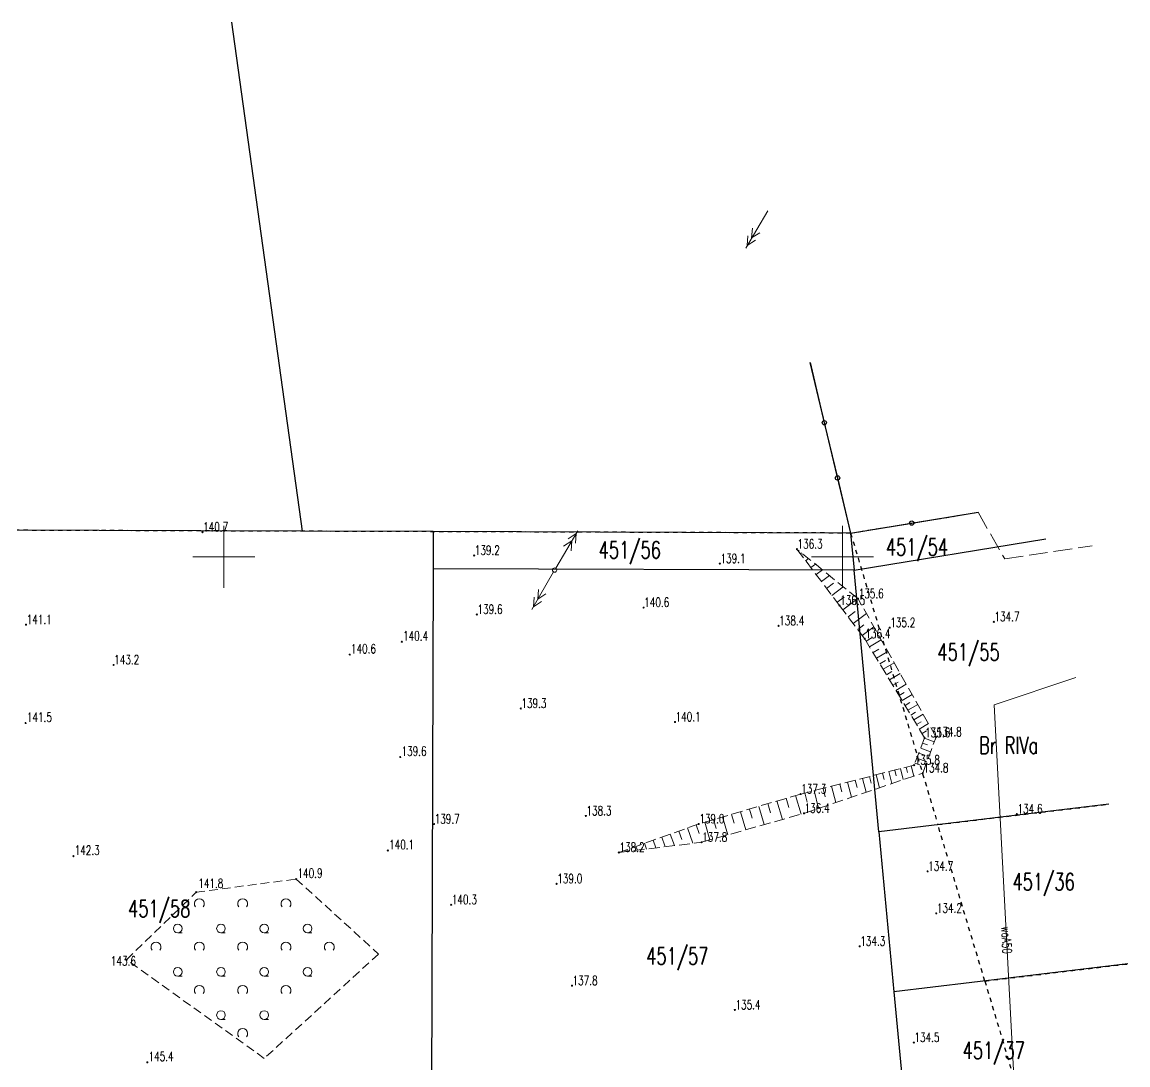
# Model space of a CAD drawing. Header units: metres. Extents: x 7583802 to 7586368, y 5958992 to 5960558.
# Drawn here: x 7585567.4 to 7585746.1, y 5960117.9 to 5960286.5 of the extents above; entities that cross this region are included whole.
import ezdxf
from ezdxf.enums import TextEntityAlignment as Align

# ---------------------------------------------------------------- set-up
doc = ezdxf.new("R2010")
doc.units = ezdxf.units.M
for name, pattern in [('1', [0]), ('2', [3, 2, -1]), ('3_1', [0]), ('3_BUBZ02', [2.45, 1.75, -0.7]), ('3_BUBZ02G', [2.45, 1.75, -0.7]), ('3_KTPL01', [4, 3, -1]), ('3_PTTL', [2.1, 1.4, -0.7]), ('4_1', [0]), ('4_SUPE_01', [0]), ('4_SUPW_01', [0]), ('GUZ', [1.4, 0.7, -0.7])]:
    doc.linetypes.add(name, pattern=pattern)
doc.layers.get('0').update_dxf_attribs({"color": 250, "linetype": 'CONTINUOUS', "lineweight": 100})
for name, color, linetype, lineweight in [('1000_L_1', 7, '1', 18), ('BUBZ_L_1', 7, '3_BUBZ02', 18), ('DZIALKI-G_L_0', 7, '1', 25), ('DZIALKI_N_T_0', 7, 'CONTINUOUS', 25), ('KONTURY_L_0', 114, '2', 25), ('KONTURY_NR_T_0', 114, 'CONTINUOUS', 25), ('KTOK_L_4', 7, 'CONTINUOUS', 25), ('KTPL_L_0', 7, '3_KTPL01', 18), ('PTTL_L_3', 7, '3_PTTL', 18), ('RTPW_T_0', 7, 'CONTINUOUS', 15), ('SUPE_L_2', 1, '4_SUPE_01', 18), ('SUPW_E_T_0', 5, 'CONTINUOUS', 15), ('SUPW_L_0', 5, '4_SUPW_01', 18), ('SUSM_T_3', 7, 'CONTINUOUS', 18)]:
    doc.layers.add(name, color=color, linetype=linetype, lineweight=lineweight)
doc.styles.get("Standard").update_dxf_attribs({"font": 'Simplex.SHX', "width": 0.75})

# ---------------------------------------------------------------- blocks, each defined once
blk = doc.blocks.new('3_PTTL02')
at = {"linetype": 'CONTINUOUS'}
blk.add_arc((0, 0.5), 0.8, 321.3178, 218.6822, dxfattribs=at)
blk = doc.blocks.new('3_PTTL05')
at = {"linetype": 'CONTINUOUS'}
blk.add_line((0, -0.7), (0.7, -0.7), dxfattribs=at)
blk.add_circle((0, 0), 0.7, dxfattribs=at)
blk = doc.blocks.new('3_RTPW01')
at = {"linetype": 'CONTINUOUS'}
blk.add_circle((0, 0), 0.09, dxfattribs=at)
blk = doc.blocks.new('4_SUSM04_01')
at = {"linetype": 'CONTINUOUS'}
blk.add_circle((0, 0), 0.35, dxfattribs=at)

msp = doc.modelspace()

# ---------------------------------------------------------------- linework, layer by layer
at = {"layer": '1000_L_1', "linetype": '1'}
for p, q in [((7585600, 5960195), (7585600, 5960205)), ((7585700, 5960195), (7585700, 5960205)), ((7585595, 5960200), (7585605, 5960200)), ((7585695, 5960200), (7585705, 5960200))]:
    msp.add_line(p, q, dxfattribs=at)
at = {"layer": 'BUBZ_L_1', "linetype": '3_BUBZ02G'}
for p, q in [((7585692.63, 5960201.25), (7585699.51, 5960192.15)), ((7585699.51, 5960192.15), (7585703.59, 5960186.76)), ((7585703.59, 5960186.76), (7585713.26, 5960170.75)), ((7585713.26, 5960170.75), (7585711.58, 5960166.33)), ((7585711.58, 5960166.33), (7585693.22, 5960161.66)), ((7585693.22, 5960161.66), (7585676.76, 5960156.83)), ((7585676.76, 5960156.83), (7585663.85, 5960152.21))]:
    msp.add_line(p, q, dxfattribs=at)
at = {"layer": 'BUBZ_L_1', "linetype": '3_BUBZ02'}
for p, q in [((7585702.51, 5960193.23), (7585692.63, 5960201.25)), ((7585715.12, 5960170.88), (7585702.51, 5960193.23)), ((7585712.97, 5960165.06), (7585715.12, 5960170.88)), ((7585693.77, 5960158.54), (7585712.97, 5960165.06)), ((7585677.23, 5960153.87), (7585693.77, 5960158.54)), ((7585663.85, 5960152.21), (7585677.23, 5960153.87))]:
    msp.add_line(p, q, dxfattribs=at)
at = {"layer": 'BUBZ_L_1', "linetype": '3_1'}
for p, q in [((7585693.19, 5960200.5), (7585693.38, 5960200.64)), ((7585694.04, 5960199.38), (7585694.5, 5960199.73)), ((7585694.89, 5960198.26), (7585695.62, 5960198.82)), ((7585695.74, 5960197.14), (7585696.75, 5960197.91)), ((7585696.58, 5960196.02), (7585697.87, 5960196.99)), ((7585697.43, 5960194.9), (7585698.55, 5960195.75)), ((7585698.28, 5960193.78), (7585700.12, 5960195.17)), ((7585699.13, 5960192.66), (7585700.25, 5960193.51)), ((7585700.04, 5960191.45), (7585702.45, 5960193.28)), ((7585700.9, 5960190.31), (7585702.04, 5960191.17)), ((7585701.71, 5960189.24), (7585703.85, 5960190.86)), ((7585702.47, 5960188.24), (7585703.47, 5960189)), ((7585703.18, 5960187.3), (7585705.05, 5960188.72)), ((7585703.81, 5960186.39), (7585704.77, 5960186.97)), ((7585704.38, 5960185.45), (7585706.26, 5960186.59)), ((7585704.94, 5960184.53), (7585705.86, 5960185.09)), ((7585705.49, 5960183.61), (7585707.31, 5960184.72)), ((7585706.03, 5960182.72), (7585706.93, 5960183.26)), ((7585706.57, 5960181.83), (7585708.34, 5960182.9)), ((7585707.09, 5960180.96), (7585707.97, 5960181.49)), ((7585707.61, 5960180.1), (7585709.33, 5960181.14)), ((7585708.13, 5960179.25), (7585708.97, 5960179.76)), ((7585708.63, 5960178.42), (7585710.3, 5960179.43)), ((7585709.13, 5960177.59), (7585709.95, 5960178.09)), ((7585709.62, 5960176.78), (7585711.24, 5960177.76)), ((7585710.1, 5960175.99), (7585710.9, 5960176.47)), ((7585710.57, 5960175.2), (7585712.15, 5960176.15)), ((7585711.04, 5960174.42), (7585711.82, 5960174.89)), ((7585711.5, 5960173.66), (7585713.03, 5960174.58)), ((7585711.96, 5960172.91), (7585712.71, 5960173.36)), ((7585712.41, 5960172.16), (7585713.89, 5960173.06)), ((7585712.85, 5960171.43), (7585713.58, 5960171.87)), ((7585712.94, 5960169.9), (7585713.74, 5960169.6)), ((7585713.24, 5960170.7), (7585714.83, 5960170.1)), ((7585712.33, 5960168.29), (7585713.13, 5960167.99)), ((7585712.63, 5960169.1), (7585714.24, 5960168.49)), ((7585709.37, 5960165.77), (7585709.82, 5960163.99)), ((7585710.26, 5960165.99), (7585710.48, 5960165.14)), ((7585711.11, 5960166.21), (7585711.53, 5960164.57)), ((7585711.71, 5960166.67), (7585712.52, 5960166.36)), ((7585712.02, 5960167.48), (7585713.64, 5960166.87)), ((7585703.23, 5960164.2), (7585703.8, 5960161.95)), ((7585704.35, 5960164.49), (7585704.63, 5960163.41)), ((7585705.44, 5960164.77), (7585705.97, 5960162.68)), ((7585706.48, 5960165.03), (7585706.74, 5960164.03)), ((7585707.48, 5960165.29), (7585707.97, 5960163.36)), ((7585708.45, 5960165.53), (7585708.68, 5960164.61)), ((7585695.41, 5960162.22), (7585696.14, 5960159.35)), ((7585696.85, 5960162.58), (7585697.2, 5960161.2)), ((7585698.23, 5960162.93), (7585698.9, 5960160.28)), ((7585699.55, 5960163.27), (7585699.88, 5960162)), ((7585700.83, 5960163.59), (7585701.45, 5960161.15)), ((7585702.05, 5960163.91), (7585702.35, 5960162.73)), ((7585689.41, 5960160.54), (7585690.28, 5960157.56)), ((7585690.9, 5960160.98), (7585691.34, 5960159.48)), ((7585692.4, 5960161.42), (7585693.29, 5960158.4)), ((7585693.92, 5960161.84), (7585694.3, 5960160.34)), ((7585683.51, 5960158.81), (7585684.37, 5960155.89)), ((7585684.98, 5960159.24), (7585685.41, 5960157.77)), ((7585686.45, 5960159.67), (7585687.31, 5960156.72)), ((7585687.92, 5960160.11), (7585688.36, 5960158.62)), ((7585677.74, 5960157.12), (7585678.58, 5960154.25)), ((7585679.17, 5960157.54), (7585679.59, 5960156.1)), ((7585680.61, 5960157.96), (7585681.46, 5960155.06)), ((7585682.06, 5960158.38), (7585682.48, 5960156.93)), ((7585672.17, 5960155.19), (7585672.84, 5960153.32)), ((7585673.56, 5960155.68), (7585674.05, 5960154.3)), ((7585674.94, 5960156.18), (7585675.83, 5960153.7)), ((7585676.33, 5960156.68), (7585676.83, 5960155.29)), ((7585666.62, 5960153.2), (7585666.85, 5960152.58)), ((7585668.01, 5960153.7), (7585668.34, 5960152.77)), ((7585669.4, 5960154.19), (7585669.84, 5960152.95)), ((7585670.78, 5960154.69), (7585671.28, 5960153.3)), ((7585665.24, 5960152.71), (7585665.35, 5960152.4))]:
    msp.add_line(p, q, dxfattribs=at)
msp.add_point((7585663.85, 5960152.21), dxfattribs=at)
at = {"layer": 'DZIALKI-G_L_0', "linetype": '1'}
for p, q in [((7585612.73, 5960204.15), (7585601.31, 5960286.45)), ((7585694.74, 5960231.42), (7585701.31, 5960203.85)), ((7585701.31, 5960203.85), (7585721.91, 5960207.21)), ((7585612.73, 5960204.15), (7585548.4, 5960204.36)), ((7585633.85, 5960204.08), (7585612.73, 5960204.15)), ((7585633.85, 5960204.08), (7585633.83, 5960198.08)), ((7585701.31, 5960203.85), (7585633.85, 5960204.08)), ((7585701.31, 5960203.85), (7585701.87, 5960197.86)), ((7585701.87, 5960197.86), (7585732.88, 5960202.93)), ((7585633.83, 5960198.08), (7585633.44, 5960082.4)), ((7585701.87, 5960197.86), (7585633.83, 5960198.08)), ((7585705.86, 5960155.58), (7585701.87, 5960197.86)), ((7585743.03, 5960160.02), (7585705.86, 5960155.58)), ((7585705.86, 5960155.58), (7585708.29, 5960129.69)), ((7585746.12, 5960134.2), (7585708.29, 5960129.69)), ((7585708.29, 5960129.69), (7585710.73, 5960103.79))]:
    msp.add_line(p, q, dxfattribs=at)
at = {"layer": 'KONTURY_L_0', "linetype": 'GUZ'}
for p, q in [((7585696.07, 5960225.84), (7585701.31, 5960203.85)), ((7585701.31, 5960203.85), (7585721.91, 5960207.21)), ((7585701.31, 5960203.85), (7585480.06, 5960204.59)), ((7585701.31, 5960203.85), (7585715.41, 5960156.72)), ((7585715.41, 5960156.72), (7585743.03, 5960160.02)), ((7585723, 5960131.44), (7585715.41, 5960156.72)), ((7585723, 5960131.44), (7585746.12, 5960134.2)), ((7585723, 5960131.44), (7585738.09, 5960080.87))]:
    msp.add_line(p, q, dxfattribs=at)
at = {"layer": 'KTOK_L_4'}
for p, q in [((7585694.75, 5960231.42), (7585697.06, 5960221.69)), ((7585697.06, 5960221.69), (7585699.19, 5960212.77)), ((7585699.19, 5960212.77), (7585701.31, 5960203.85)), ((7585711.18, 5960205.46), (7585721.91, 5960207.21)), ((7585701.31, 5960203.85), (7585711.18, 5960205.46))]:
    msp.add_line(p, q, dxfattribs=at)
for centre in [(7585697.06, 5960221.69), (7585699.19, 5960212.77), (7585711.18, 5960205.46)]:
    msp.add_circle(centre, 0.35, dxfattribs=at)
at = {"layer": 'KTPL_L_0', "linetype": '3_KTPL01'}
for p, q in [((7585721.91, 5960207.21), (7585726.21, 5960199.69)), ((7585726.21, 5960199.69), (7585740.37, 5960201.8))]:
    msp.add_line(p, q, dxfattribs=at)
at = {"layer": 'PTTL_L_3', "linetype": '3_PTTL'}
for p, q in [((7585595.55, 5960145.8), (7585611.71, 5960147.92)), ((7585611.71, 5960147.92), (7585625.02, 5960135.8)), ((7585584.28, 5960134.89), (7585595.55, 5960145.8)), ((7585625.02, 5960135.8), (7585606.55, 5960118.94)), ((7585606.55, 5960118.94), (7585584.28, 5960134.89))]:
    msp.add_line(p, q, dxfattribs=at)
at = {"layer": 'SUPE_L_2', "linetype": '4_SUPE_01'}
for p, q in [((7585684.35, 5960249.92), (7585687.92, 5960255.94)), ((7585684.6, 5960250.35), (7585684.71, 5960251.91)), ((7585685.31, 5960251.56), (7585685.43, 5960253.12)), ((7585685.31, 5960251.56), (7585686.63, 5960252.4)), ((7585684.6, 5960250.35), (7585685.92, 5960251.2)), ((7585653.65, 5960198.18), (7585657.22, 5960204.2)), ((7585655.65, 5960202.92), (7585656.97, 5960203.77)), ((7585656.85, 5960202.21), (7585656.97, 5960203.77)), ((7585654.93, 5960201.72), (7585656.25, 5960202.57)), ((7585656.14, 5960201), (7585656.25, 5960202.57)), ((7585649.8, 5960191.51), (7585653.3, 5960197.58)), ((7585650.75, 5960193.16), (7585650.84, 5960194.72)), ((7585650.05, 5960191.94), (7585650.14, 5960193.51)), ((7585650.05, 5960191.94), (7585651.36, 5960192.81)), ((7585650.75, 5960193.16), (7585652.06, 5960194.02))]:
    msp.add_line(p, q, dxfattribs=at)
at = {"layer": 'SUPW_L_0', "linetype": '4_1'}
for p, q in [((7585724.51, 5960176.11), (7585737.72, 5960180.5)), ((7585729.33, 5960085.28), (7585724.51, 5960176.11))]:
    msp.add_line(p, q, dxfattribs=at)

# ---------------------------------------------------------------- block references
at = {"layer": 'PTTL_L_3'}
for name, p in [('3_PTTL02', (7585596.05, 5960143.44)), ('3_PTTL02', (7585603.05, 5960143.44)), ('3_PTTL02', (7585610.05, 5960143.44)), ('3_PTTL05', (7585592.55, 5960139.94)), ('3_PTTL05', (7585599.55, 5960139.94)), ('3_PTTL05', (7585606.55, 5960139.94)), ('3_PTTL05', (7585613.55, 5960139.94)), ('3_PTTL02', (7585589.05, 5960136.44)), ('3_PTTL02', (7585596.05, 5960136.44)), ('3_PTTL02', (7585603.05, 5960136.44)), ('3_PTTL02', (7585610.05, 5960136.44)), ('3_PTTL02', (7585617.05, 5960136.44)), ('3_PTTL05', (7585592.55, 5960132.94)), ('3_PTTL05', (7585599.55, 5960132.94)), ('3_PTTL05', (7585606.55, 5960132.94)), ('3_PTTL05', (7585613.55, 5960132.94)), ('3_PTTL02', (7585596.05, 5960129.44)), ('3_PTTL02', (7585603.05, 5960129.44)), ('3_PTTL02', (7585610.05, 5960129.44)), ('3_PTTL05', (7585599.55, 5960125.94)), ('3_PTTL05', (7585606.55, 5960125.94)), ('3_PTTL02', (7585603.05, 5960122.44))]:
    msp.add_blockref(name, p, dxfattribs=at)
at = {"layer": 'RTPW_T_0'}
for p in [(7585596.56, 5960204), (7585640.46, 5960200.23), (7585692.63, 5960201.25), (7585680.18, 5960198.91), (7585702.51, 5960193.23), (7585640.9, 5960190.69), (7585667.85, 5960191.81), (7585699.51, 5960192.15), (7585568.04, 5960189.04), (7585724.46, 5960189.5), (7585689.67, 5960188.85), (7585707.62, 5960188.55), (7585628.77, 5960186.29), (7585703.59, 5960186.76), (7585620.35, 5960184.21), (7585582.19, 5960182.54), (7585648, 5960175.49), (7585567.97, 5960173.14), (7585672.92, 5960173.31), (7585713.26, 5960170.75), (7585715.12, 5960170.88), (7585628.52, 5960167.65), (7585711.58, 5960166.33), (7585712.97, 5960165.06), (7585693.22, 5960161.66), (7585693.77, 5960158.54), (7585633.98, 5960156.81), (7585658.51, 5960158.12), (7585676.76, 5960156.83), (7585728.18, 5960158.43), (7585677.23, 5960153.87), (7585575.7, 5960151.63), (7585626.52, 5960152.54), (7585663.85, 5960152.21), (7585611.71, 5960147.92), (7585713.75, 5960149.17), (7585653.8, 5960147.15), (7585595.55, 5960145.8), (7585636.75, 5960143.77), (7585715.15, 5960142.38), (7585702.77, 5960137.04), (7585584.28, 5960134.89), (7585656.27, 5960130.68), (7585682.6, 5960126.76), (7585711.52, 5960121.49), (7585587.64, 5960118.3)]:
    msp.add_blockref('3_RTPW01', p, dxfattribs=at)
at = {"layer": 'SUSM_T_3'}
msp.add_blockref('4_SUSM04_01', (7585653.47, 5960197.88), dxfattribs=at)

# ---------------------------------------------------------------- texts
at = {"layer": 'DZIALKI_N_T_0', "width": 0.7}
for s, p in [('451/54', (7585707.01, 5960202.97)), ('451/56', (7585660.59, 5960202.51)), ('451/55', (7585715.34, 5960185.99)), ('451/36', (7585727.48, 5960148.85)), ('451/58', (7585584.54, 5960144.52)), ('451/57', (7585668.27, 5960136.84)), ('451/37', (7585719.42, 5960121.59))]:
    msp.add_text(s, height=2.75, dxfattribs=at).set_placement(p, align=Align.TOP_LEFT)
at = {"layer": 'KONTURY_NR_T_0', "width": 0.7}
msp.add_text('Br RIVa', height=2.75, dxfattribs=at).set_placement((7585726.86, 5960169.56), align=Align.MIDDLE)
at = {"layer": 'RTPW_T_0', "width": 0.7}
for s, p in [('140.7', (7585596.66, 5960204.1)), ('139.2', (7585640.56, 5960200.33)), ('136.3', (7585692.73, 5960201.35)), ('139.1', (7585680.28, 5960199.01)), ('135.6', (7585702.61, 5960193.33)), ('140.6', (7585667.95, 5960191.91)), ('136.5', (7585699.61, 5960192.25)), ('139.6', (7585641, 5960190.79)), ('134.7', (7585724.56, 5960189.6)), ('141.1', (7585568.14, 5960189.14)), ('138.4', (7585689.77, 5960188.95)), ('135.2', (7585707.72, 5960188.65)), ('140.4', (7585628.97, 5960186.49)), ('136.4', (7585703.69, 5960186.86)), ('140.6', (7585620.55, 5960184.41)), ('143.2', (7585582.29, 5960182.64)), ('139.3', (7585648.1, 5960175.59)), ('141.5', (7585568.17, 5960173.34)), ('140.1', (7585673.02, 5960173.41)), ('135.6', (7585713.36, 5960170.85)), ('134.8', (7585715.22, 5960170.98)), ('139.6', (7585628.72, 5960167.85)), ('135.8', (7585711.68, 5960166.43)), ('134.8', (7585713.07, 5960165.16)), ('137.3', (7585693.32, 5960161.76)), ('138.3', (7585658.61, 5960158.22)), ('136.4', (7585693.87, 5960158.64)), ('134.6', (7585728.28, 5960158.53)), ('139.7', (7585634.08, 5960156.91)), ('139.0', (7585676.86, 5960156.93)), ('137.8', (7585677.33, 5960153.97)), ('142.3', (7585575.9, 5960151.83)), ('140.1', (7585626.72, 5960152.74)), ('138.2', (7585663.95, 5960152.31)), ('134.7', (7585713.85, 5960149.27)), ('141.8', (7585595.88, 5960146.48)), ('140.9', (7585611.91, 5960148.12)), ('139.0', (7585653.9, 5960147.25)), ('140.3', (7585636.85, 5960143.87)), ('134.2', (7585715.25, 5960142.48)), ('134.3', (7585702.87, 5960137.14)), ('143.6', (7585581.76, 5960133.93)), ('137.8', (7585656.37, 5960130.78)), ('135.4', (7585682.7, 5960126.86)), ('134.5', (7585711.62, 5960121.59)), ('145.4', (7585587.84, 5960118.5))]:
    msp.add_text(s, height=1.5, dxfattribs=at).set_placement(p)
at = {"layer": 'SUPW_E_T_0', "width": 0.7}
msp.add_text('woA50', height=1.5, rotation=273.0369, dxfattribs=at).set_placement((7585726.52, 5960138.06), align=Align.MIDDLE)

doc.saveas('drawing.dxf')
